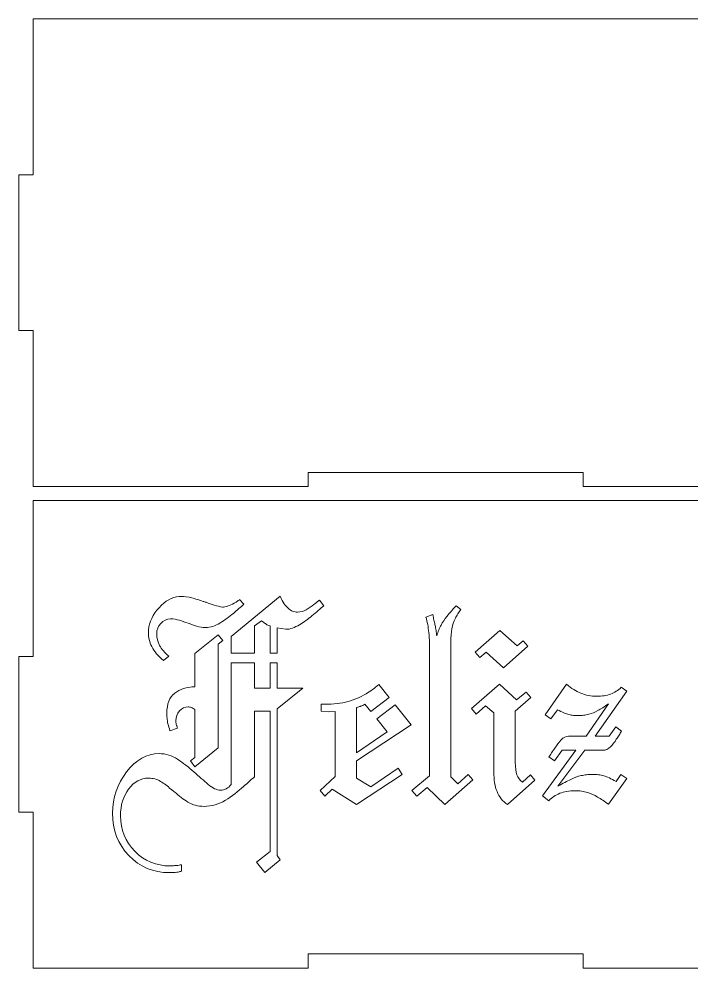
# Model space of a CAD drawing. Header units: centimetres. Extents: x -198 to 198, y -41 to 41.
# Drawn here: x -52.68 to -38.32, y -35.3 to -15 of the extents above; entities that cross this region are included whole.
import ezdxf

# ---------------------------------------------------------------- set-up
doc = ezdxf.new("R2010")
doc.units = ezdxf.units.CM
doc.header["$MEASUREMENT"] = 0
doc.layers.add('Camada 1', color=7, linetype='Continuous')

msp = doc.modelspace()

# ---------------------------------------------------------------- linework, layer by layer
at = {"layer": 'Camada 1', "color": 250, "lineweight": 9}
for points, knots in [([(-22.98491, -21.66956), (-22.98491, -21.66956), (-22.98491, -18.33622), (-22.98491, -18.33622), (-22.98491, -18.33622), (-22.98491, -18.33622), (-22.68491, -18.33622), (-22.68491, -18.33622), (-22.68491, -18.33622), (-22.68491, -18.33622), (-22.68491, -15.00289), (-22.68491, -15.00289), (-22.68491, -15.00289), (-22.68491, -15.00289), (-52.38491, -15.00289), (-52.38491, -15.00289), (-52.38491, -15.00289), (-52.38491, -15.00289), (-52.38491, -18.33622), (-52.38491, -18.33622), (-52.38491, -18.33622), (-52.38491, -18.33622), (-52.68491, -18.33622), (-52.68491, -18.33622), (-52.68491, -18.33622), (-52.68491, -18.33622), (-52.68491, -21.66956), (-52.68491, -21.66956), (-52.68491, -21.66956), (-52.68491, -21.66956), (-52.38491, -21.66956), (-52.38491, -21.66956), (-52.38491, -21.66956), (-52.38491, -21.66956), (-52.38491, -25.00289), (-52.38491, -25.00289), (-52.38491, -25.00289), (-52.38491, -25.00289), (-46.50491, -25.00289), (-46.50491, -25.00289), (-46.50491, -25.00289), (-46.50491, -25.00289), (-46.50491, -24.70289), (-46.50491, -24.70289), (-46.50491, -24.70289), (-46.50491, -24.70289), (-40.62491, -24.70289), (-40.62491, -24.70289), (-40.62491, -24.70289), (-40.62491, -24.70289), (-40.62491, -25.00289), (-40.62491, -25.00289), (-40.62491, -25.00289), (-40.62491, -25.00289), (-34.74491, -25.00289), (-34.74491, -25.00289), (-34.74491, -25.00289), (-34.74491, -25.00289), (-34.74491, -24.70289), (-34.74491, -24.70289), (-34.74491, -24.70289), (-34.74491, -24.70289), (-28.86491, -24.70289), (-28.86491, -24.70289), (-28.86491, -24.70289), (-28.86491, -24.70289), (-28.86491, -25.00289), (-28.86491, -25.00289), (-28.86491, -25.00289), (-28.86491, -25.00289), (-22.68491, -25.00289), (-22.68491, -25.00289), (-22.68491, -25.00289), (-22.68491, -25.00289), (-22.68491, -21.66956), (-22.68491, -21.66956), (-22.68491, -21.66956), (-22.68491, -21.66956), (-22.98491, -21.66956), (-22.98491, -21.66956)], [0, 0, 0, 0, 0.04761905, 0.04761905, 0.04761905, 0.04761905, 0.0952381, 0.0952381, 0.0952381, 0.0952381, 0.14285714, 0.14285714, 0.14285714, 0.14285714, 0.19047619, 0.19047619, 0.19047619, 0.19047619, 0.23809524, 0.23809524, 0.23809524, 0.23809524, 0.28571429, 0.28571429, 0.28571429, 0.28571429, 0.33333333, 0.33333333, 0.33333333, 0.33333333, 0.38095238, 0.38095238, 0.38095238, 0.38095238, 0.42857143, 0.42857143, 0.42857143, 0.42857143, 0.47619048, 0.47619048, 0.47619048, 0.47619048, 0.52380952, 0.52380952, 0.52380952, 0.52380952, 0.57142857, 0.57142857, 0.57142857, 0.57142857, 0.61904762, 0.61904762, 0.61904762, 0.61904762, 0.66666667, 0.66666667, 0.66666667, 0.66666667, 0.71428571, 0.71428571, 0.71428571, 0.71428571, 0.76190476, 0.76190476, 0.76190476, 0.76190476, 0.80952381, 0.80952381, 0.80952381, 0.80952381, 0.85714286, 0.85714286, 0.85714286, 0.85714286, 0.9047619, 0.9047619, 0.9047619, 0.9047619, 1, 1, 1, 1]), ([(-22.98491, -31.96956), (-22.98491, -31.96956), (-22.98491, -28.63622), (-22.98491, -28.63622), (-22.98491, -28.63622), (-22.98491, -28.63622), (-22.68491, -28.63622), (-22.68491, -28.63622), (-22.68491, -28.63622), (-22.68491, -28.63622), (-22.68491, -25.30289), (-22.68491, -25.30289), (-22.68491, -25.30289), (-22.68491, -25.30289), (-52.38491, -25.30289), (-52.38491, -25.30289), (-52.38491, -25.30289), (-52.38491, -25.30289), (-52.38491, -28.63622), (-52.38491, -28.63622), (-52.38491, -28.63622), (-52.38491, -28.63622), (-52.68491, -28.63622), (-52.68491, -28.63622), (-52.68491, -28.63622), (-52.68491, -28.63622), (-52.68491, -31.96956), (-52.68491, -31.96956), (-52.68491, -31.96956), (-52.68491, -31.96956), (-52.38491, -31.96956), (-52.38491, -31.96956), (-52.38491, -31.96956), (-52.38491, -31.96956), (-52.38491, -35.30289), (-52.38491, -35.30289), (-52.38491, -35.30289), (-52.38491, -35.30289), (-46.50491, -35.30289), (-46.50491, -35.30289), (-46.50491, -35.30289), (-46.50491, -35.30289), (-46.50491, -35.00289), (-46.50491, -35.00289), (-46.50491, -35.00289), (-46.50491, -35.00289), (-40.62491, -35.00289), (-40.62491, -35.00289), (-40.62491, -35.00289), (-40.62491, -35.00289), (-40.62491, -35.30289), (-40.62491, -35.30289), (-40.62491, -35.30289), (-40.62491, -35.30289), (-34.74491, -35.30289), (-34.74491, -35.30289), (-34.74491, -35.30289), (-34.74491, -35.30289), (-34.74491, -35.00289), (-34.74491, -35.00289), (-34.74491, -35.00289), (-34.74491, -35.00289), (-28.86491, -35.00289), (-28.86491, -35.00289), (-28.86491, -35.00289), (-28.86491, -35.00289), (-28.86491, -35.30289), (-28.86491, -35.30289), (-28.86491, -35.30289), (-28.86491, -35.30289), (-22.68491, -35.30289), (-22.68491, -35.30289), (-22.68491, -35.30289), (-22.68491, -35.30289), (-22.68491, -31.96956), (-22.68491, -31.96956), (-22.68491, -31.96956), (-22.68491, -31.96956), (-22.98491, -31.96956), (-22.98491, -31.96956)], [0, 0, 0, 0, 0.04761905, 0.04761905, 0.04761905, 0.04761905, 0.0952381, 0.0952381, 0.0952381, 0.0952381, 0.14285714, 0.14285714, 0.14285714, 0.14285714, 0.19047619, 0.19047619, 0.19047619, 0.19047619, 0.23809524, 0.23809524, 0.23809524, 0.23809524, 0.28571429, 0.28571429, 0.28571429, 0.28571429, 0.33333333, 0.33333333, 0.33333333, 0.33333333, 0.38095238, 0.38095238, 0.38095238, 0.38095238, 0.42857143, 0.42857143, 0.42857143, 0.42857143, 0.47619048, 0.47619048, 0.47619048, 0.47619048, 0.52380952, 0.52380952, 0.52380952, 0.52380952, 0.57142857, 0.57142857, 0.57142857, 0.57142857, 0.61904762, 0.61904762, 0.61904762, 0.61904762, 0.66666667, 0.66666667, 0.66666667, 0.66666667, 0.71428571, 0.71428571, 0.71428571, 0.71428571, 0.76190476, 0.76190476, 0.76190476, 0.76190476, 0.80952381, 0.80952381, 0.80952381, 0.80952381, 0.85714286, 0.85714286, 0.85714286, 0.85714286, 0.9047619, 0.9047619, 0.9047619, 0.9047619, 1, 1, 1, 1]), ([(-49.59538, -28.72766), (-49.65227, -28.67953), (-49.70149, -28.63029), (-49.74309, -28.57998), (-49.74309, -28.57998), (-49.78461, -28.52969), (-49.81853, -28.47827), (-49.84478, -28.42577), (-49.84478, -28.42577), (-49.87104, -28.37762), (-49.8896, -28.3284), (-49.90057, -28.27807), (-49.90057, -28.27807), (-49.91151, -28.22778), (-49.91697, -28.17635), (-49.91697, -28.12385), (-49.91697, -28.12385), (-49.91697, -28.11509), (-49.91697, -28.10633), (-49.91697, -28.09762), (-49.91697, -28.09762), (-49.91697, -28.08883), (-49.91697, -28.08008), (-49.91697, -28.07136), (-49.91697, -28.07136), (-49.89948, -27.90067), (-49.82398, -27.74208), (-49.69054, -27.59549), (-49.69054, -27.59549), (-49.55708, -27.44892), (-49.4138, -27.36903), (-49.26065, -27.35592), (-49.26065, -27.35592), (-49.25186, -27.35592), (-49.24425, -27.35592), (-49.2377, -27.35592), (-49.2377, -27.35592), (-49.23114, -27.35592), (-49.22561, -27.35592), (-49.22127, -27.35592), (-49.22127, -27.35592), (-49.14686, -27.35592), (-49.07033, -27.36578), (-48.99156, -27.38549), (-48.99156, -27.38549), (-48.91275, -27.40517), (-48.83186, -27.43033), (-48.74871, -27.46093), (-48.74871, -27.46093), (-48.73998, -27.46093), (-48.7301, -27.46314), (-48.71918, -27.46749), (-48.71918, -27.46749), (-48.70823, -27.4719), (-48.6962, -27.47625), (-48.68309, -27.48062), (-48.68309, -27.48062), (-48.6262, -27.50251), (-48.56819, -27.52219), (-48.50912, -27.53972), (-48.50912, -27.53972), (-48.45006, -27.55721), (-48.3921, -27.57253), (-48.33519, -27.58566), (-48.33519, -27.58566), (-48.30456, -27.58566), (-48.2674, -27.57799), (-48.22362, -27.56268), (-48.22362, -27.56268), (-48.17988, -27.54734), (-48.13395, -27.52659), (-48.0858, -27.50035), (-48.0858, -27.50035), (-48.06832, -27.49157), (-48.04862, -27.47957), (-48.02673, -27.46423), (-48.02673, -27.46423), (-48.00486, -27.44892), (-47.98517, -27.43468), (-47.96768, -27.42154), (-47.96768, -27.42154), (-47.96768, -27.42154), (-47.87579, -27.52003), (-47.87579, -27.52003), (-47.87579, -27.52003), (-47.91078, -27.55063), (-47.94688, -27.58236), (-47.98406, -27.61519), (-47.98406, -27.61519), (-48.02128, -27.64798), (-48.05954, -27.68191), (-48.09892, -27.7169), (-48.09892, -27.7169), (-48.1908, -27.79131), (-48.28709, -27.86021), (-48.38774, -27.92366), (-48.38774, -27.92366), (-48.48835, -27.98709), (-48.59119, -28.01879), (-48.6962, -28.01879), (-48.6962, -28.01879), (-48.76184, -28.01879), (-48.82529, -28.00897), (-48.88652, -27.98928), (-48.88652, -27.98928), (-48.94778, -27.9696), (-49.00903, -27.94883), (-49.07033, -27.92693), (-49.07033, -27.92693), (-49.1316, -27.90507), (-49.19282, -27.88429), (-49.25407, -27.86461), (-49.25407, -27.86461), (-49.31534, -27.84491), (-49.37877, -27.83505), (-49.4444, -27.83505), (-49.4444, -27.83505), (-49.52755, -27.83505), (-49.59756, -27.86675), (-49.65446, -27.93023), (-49.65446, -27.93023), (-49.71132, -27.99365), (-49.73976, -28.06913), (-49.73976, -28.15667), (-49.73976, -28.15667), (-49.73976, -28.24421), (-49.71901, -28.32621), (-49.67741, -28.40279), (-49.67741, -28.40279), (-49.63587, -28.47936), (-49.5713, -28.55486), (-49.48382, -28.62922), (-49.48382, -28.62922), (-49.48382, -28.62922), (-49.59538, -28.72766), (-49.59538, -28.72766)], [0, 0, 0, 0, 0.02857143, 0.02857143, 0.02857143, 0.02857143, 0.05714286, 0.05714286, 0.05714286, 0.05714286, 0.08571429, 0.08571429, 0.08571429, 0.08571429, 0.11428571, 0.11428571, 0.11428571, 0.11428571, 0.14285714, 0.14285714, 0.14285714, 0.14285714, 0.17142857, 0.17142857, 0.17142857, 0.17142857, 0.2, 0.2, 0.2, 0.2, 0.22857143, 0.22857143, 0.22857143, 0.22857143, 0.25714286, 0.25714286, 0.25714286, 0.25714286, 0.28571429, 0.28571429, 0.28571429, 0.28571429, 0.31428571, 0.31428571, 0.31428571, 0.31428571, 0.34285714, 0.34285714, 0.34285714, 0.34285714, 0.37142857, 0.37142857, 0.37142857, 0.37142857, 0.4, 0.4, 0.4, 0.4, 0.42857143, 0.42857143, 0.42857143, 0.42857143, 0.45714286, 0.45714286, 0.45714286, 0.45714286, 0.48571429, 0.48571429, 0.48571429, 0.48571429, 0.51428571, 0.51428571, 0.51428571, 0.51428571, 0.54285714, 0.54285714, 0.54285714, 0.54285714, 0.57142857, 0.57142857, 0.57142857, 0.57142857, 0.6, 0.6, 0.6, 0.6, 0.62857143, 0.62857143, 0.62857143, 0.62857143, 0.65714286, 0.65714286, 0.65714286, 0.65714286, 0.68571429, 0.68571429, 0.68571429, 0.68571429, 0.71428571, 0.71428571, 0.71428571, 0.71428571, 0.74285714, 0.74285714, 0.74285714, 0.74285714, 0.77142857, 0.77142857, 0.77142857, 0.77142857, 0.8, 0.8, 0.8, 0.8, 0.82857143, 0.82857143, 0.82857143, 0.82857143, 0.85714286, 0.85714286, 0.85714286, 0.85714286, 0.88571429, 0.88571429, 0.88571429, 0.88571429, 0.91428571, 0.91428571, 0.91428571, 0.91428571, 0.94285714, 0.94285714, 0.94285714, 0.94285714, 1, 1, 1, 1]), ([(-48.15144, -28.56487), (-48.15144, -28.56487), (-48.15144, -28.20919), (-48.15144, -28.20919), (-48.15144, -28.20919), (-48.15144, -28.20919), (-47.1013, -27.34937), (-47.1013, -27.34937), (-47.1013, -27.34937), (-47.07068, -27.415), (-47.04111, -27.4686), (-47.01273, -27.51018), (-47.01273, -27.51018), (-46.98426, -27.55173), (-46.9569, -27.58348), (-46.93064, -27.60534), (-46.93064, -27.60534), (-46.89999, -27.63599), (-46.86829, -27.65786), (-46.83548, -27.67097), (-46.83548, -27.67097), (-46.80265, -27.68409), (-46.76658, -27.69065), (-46.72714, -27.69065), (-46.72714, -27.69065), (-46.66152, -27.69065), (-46.60031, -27.67318), (-46.5434, -27.63815), (-46.5434, -27.63815), (-46.48654, -27.60316), (-46.43183, -27.56595), (-46.37933, -27.52659), (-46.37933, -27.52659), (-46.35745, -27.50908), (-46.33665, -27.4927), (-46.31697, -27.47736), (-46.31697, -27.47736), (-46.29728, -27.46203), (-46.27869, -27.4478), (-46.2612, -27.43468), (-46.2612, -27.43468), (-46.2612, -27.43468), (-46.16926, -27.55284), (-46.16926, -27.55284), (-46.16926, -27.55284), (-46.20428, -27.58348), (-46.24367, -27.61737), (-46.28746, -27.65456), (-46.28746, -27.65456), (-46.33119, -27.69177), (-46.37715, -27.73004), (-46.42526, -27.76942), (-46.42526, -27.76942), (-46.46467, -27.80444), (-46.50734, -27.83835), (-46.55328, -27.87116), (-46.55328, -27.87116), (-46.59921, -27.90397), (-46.64405, -27.93348), (-46.68777, -27.95974), (-46.68777, -27.95974), (-46.74034, -27.9904), (-46.79063, -28.01445), (-46.83878, -28.03194), (-46.83878, -28.03194), (-46.88686, -28.04945), (-46.93501, -28.05823), (-46.98314, -28.05823), (-46.98314, -28.05823), (-46.98314, -28.05823), (-47.16693, -28.02537), (-47.16693, -28.02537), (-47.16693, -28.02537), (-47.16693, -28.02537), (-47.16693, -28.56487), (-47.16693, -28.56487), (-47.16693, -28.56487), (-47.16693, -28.56487), (-47.31789, -28.56487), (-47.31789, -28.56487), (-47.31789, -28.56487), (-47.31789, -28.56487), (-47.31789, -27.98598), (-47.31789, -27.98598), (-47.31789, -27.98598), (-47.33538, -27.98164), (-47.35073, -27.97617), (-47.36386, -27.9696), (-47.36386, -27.9696), (-47.37698, -27.96304), (-47.39009, -27.95538), (-47.40322, -27.94661), (-47.40322, -27.94661), (-47.40759, -27.94225), (-47.41089, -27.93894), (-47.41304, -27.93678), (-47.41304, -27.93678), (-47.41525, -27.93458), (-47.4185, -27.93348), (-47.4229, -27.93348), (-47.4229, -27.93348), (-47.43602, -27.92477), (-47.44806, -27.91601), (-47.45899, -27.90723), (-47.45899, -27.90723), (-47.46995, -27.89852), (-47.4842, -27.88755), (-47.50167, -27.87444), (-47.50167, -27.87444), (-47.50167, -27.87444), (-47.6526, -27.98598), (-47.6526, -27.98598), (-47.6526, -27.98598), (-47.6526, -27.98598), (-47.6526, -28.56487), (-47.6526, -28.56487), (-47.6526, -28.56487), (-47.6526, -28.56487), (-48.15144, -28.56487), (-48.15144, -28.56487)], [0, 0, 0, 0, 0.03225806, 0.03225806, 0.03225806, 0.03225806, 0.06451613, 0.06451613, 0.06451613, 0.06451613, 0.09677419, 0.09677419, 0.09677419, 0.09677419, 0.12903226, 0.12903226, 0.12903226, 0.12903226, 0.16129032, 0.16129032, 0.16129032, 0.16129032, 0.19354839, 0.19354839, 0.19354839, 0.19354839, 0.22580645, 0.22580645, 0.22580645, 0.22580645, 0.25806452, 0.25806452, 0.25806452, 0.25806452, 0.29032258, 0.29032258, 0.29032258, 0.29032258, 0.32258065, 0.32258065, 0.32258065, 0.32258065, 0.35483871, 0.35483871, 0.35483871, 0.35483871, 0.38709677, 0.38709677, 0.38709677, 0.38709677, 0.41935484, 0.41935484, 0.41935484, 0.41935484, 0.4516129, 0.4516129, 0.4516129, 0.4516129, 0.48387097, 0.48387097, 0.48387097, 0.48387097, 0.51612903, 0.51612903, 0.51612903, 0.51612903, 0.5483871, 0.5483871, 0.5483871, 0.5483871, 0.58064516, 0.58064516, 0.58064516, 0.58064516, 0.61290323, 0.61290323, 0.61290323, 0.61290323, 0.64516129, 0.64516129, 0.64516129, 0.64516129, 0.67741935, 0.67741935, 0.67741935, 0.67741935, 0.70967742, 0.70967742, 0.70967742, 0.70967742, 0.74193548, 0.74193548, 0.74193548, 0.74193548, 0.77419355, 0.77419355, 0.77419355, 0.77419355, 0.80645161, 0.80645161, 0.80645161, 0.80645161, 0.83870968, 0.83870968, 0.83870968, 0.83870968, 0.87096774, 0.87096774, 0.87096774, 0.87096774, 0.90322581, 0.90322581, 0.90322581, 0.90322581, 0.93548387, 0.93548387, 0.93548387, 0.93548387, 1, 1, 1, 1]), ([(-44.18059, -31.62869), (-44.18059, -31.62869), (-44.28561, -31.50396), (-44.28561, -31.50396), (-44.28561, -31.50396), (-44.28561, -31.50396), (-43.91149, -31.18891), (-43.91149, -31.18891), (-43.91149, -31.18891), (-43.91149, -31.18891), (-43.91149, -28.28136), (-43.91149, -28.28136), (-43.91149, -28.28136), (-43.91149, -28.2595), (-43.91259, -28.23433), (-43.91477, -28.20588), (-43.91477, -28.20588), (-43.91698, -28.17747), (-43.92026, -28.15011), (-43.9246, -28.12385), (-43.9246, -28.12385), (-43.929, -28.06697), (-43.93668, -28.0112), (-43.94759, -27.95647), (-43.94759, -27.95647), (-43.95852, -27.90177), (-43.9706, -27.84818), (-43.98372, -27.79568), (-43.98372, -27.79568), (-43.98372, -27.79568), (-43.83929, -27.74316), (-43.83929, -27.74316), (-43.83929, -27.74316), (-43.83056, -27.79131), (-43.8218, -27.83068), (-43.81304, -27.86131), (-43.81304, -27.86131), (-43.80433, -27.89196), (-43.79775, -27.92254), (-43.79335, -27.95317), (-43.79335, -27.95317), (-43.78899, -27.96632), (-43.78566, -27.98164), (-43.78353, -27.99911), (-43.78353, -27.99911), (-43.78133, -28.01666), (-43.77807, -28.03415), (-43.77366, -28.05168), (-43.77366, -28.05168), (-43.7693, -28.0735), (-43.76599, -28.09539), (-43.76384, -28.1173), (-43.76384, -28.1173), (-43.76163, -28.13912), (-43.75832, -28.16538), (-43.75396, -28.19606), (-43.75396, -28.19606), (-43.74085, -28.15225), (-43.72661, -28.11179), (-43.71134, -28.07462), (-43.71134, -28.07462), (-43.696, -28.03743), (-43.67957, -28.00132), (-43.66208, -27.96632), (-43.66208, -27.96632), (-43.62708, -27.90507), (-43.58444, -27.8427), (-43.53408, -27.77928), (-43.53408, -27.77928), (-43.48379, -27.71584), (-43.41928, -27.64031), (-43.34046, -27.55284), (-43.34046, -27.55284), (-43.34046, -27.55284), (-43.23547, -27.6316), (-43.23547, -27.6316), (-43.23547, -27.6316), (-43.26172, -27.66657), (-43.28472, -27.69943), (-43.30439, -27.73004), (-43.30439, -27.73004), (-43.32408, -27.76066), (-43.34046, -27.79131), (-43.35359, -27.82192), (-43.35359, -27.82192), (-43.39297, -27.89196), (-43.41928, -27.96632), (-43.4324, -28.04511), (-43.4324, -28.04511), (-43.44552, -28.12385), (-43.45208, -28.2223), (-43.45208, -28.34044), (-43.45208, -28.34044), (-43.45208, -28.34044), (-43.45208, -31.21517), (-43.45208, -31.21517), (-43.45208, -31.21517), (-43.45208, -31.21517), (-43.3011, -31.35959), (-43.3011, -31.35959), (-43.3011, -31.35959), (-43.3011, -31.35959), (-43.08451, -31.16266), (-43.08451, -31.16266), (-43.08451, -31.16266), (-43.08451, -31.16266), (-42.97952, -31.27423), (-42.97952, -31.27423), (-42.97952, -31.27423), (-42.97952, -31.27423), (-43.58334, -31.80587), (-43.58334, -31.80587), (-43.58334, -31.80587), (-43.58334, -31.80587), (-43.95747, -31.44491), (-43.95747, -31.44491), (-43.95747, -31.44491), (-43.95747, -31.44491), (-44.18059, -31.62869), (-44.18059, -31.62869)], [0, 0, 0, 0, 0.03225806, 0.03225806, 0.03225806, 0.03225806, 0.06451613, 0.06451613, 0.06451613, 0.06451613, 0.09677419, 0.09677419, 0.09677419, 0.09677419, 0.12903226, 0.12903226, 0.12903226, 0.12903226, 0.16129032, 0.16129032, 0.16129032, 0.16129032, 0.19354839, 0.19354839, 0.19354839, 0.19354839, 0.22580645, 0.22580645, 0.22580645, 0.22580645, 0.25806452, 0.25806452, 0.25806452, 0.25806452, 0.29032258, 0.29032258, 0.29032258, 0.29032258, 0.32258065, 0.32258065, 0.32258065, 0.32258065, 0.35483871, 0.35483871, 0.35483871, 0.35483871, 0.38709677, 0.38709677, 0.38709677, 0.38709677, 0.41935484, 0.41935484, 0.41935484, 0.41935484, 0.4516129, 0.4516129, 0.4516129, 0.4516129, 0.48387097, 0.48387097, 0.48387097, 0.48387097, 0.51612903, 0.51612903, 0.51612903, 0.51612903, 0.5483871, 0.5483871, 0.5483871, 0.5483871, 0.58064516, 0.58064516, 0.58064516, 0.58064516, 0.61290323, 0.61290323, 0.61290323, 0.61290323, 0.64516129, 0.64516129, 0.64516129, 0.64516129, 0.67741935, 0.67741935, 0.67741935, 0.67741935, 0.70967742, 0.70967742, 0.70967742, 0.70967742, 0.74193548, 0.74193548, 0.74193548, 0.74193548, 0.77419355, 0.77419355, 0.77419355, 0.77419355, 0.80645161, 0.80645161, 0.80645161, 0.80645161, 0.83870968, 0.83870968, 0.83870968, 0.83870968, 0.87096774, 0.87096774, 0.87096774, 0.87096774, 0.90322581, 0.90322581, 0.90322581, 0.90322581, 0.93548387, 0.93548387, 0.93548387, 0.93548387, 1, 1, 1, 1]), ([(-49.01782, -30.8739), (-49.01782, -30.8739), (-48.92594, -30.8017), (-48.92594, -30.8017), (-48.92594, -30.8017), (-48.92594, -30.8017), (-48.92594, -29.77126), (-48.92594, -29.77126), (-48.92594, -29.77126), (-48.93907, -29.76248), (-48.9511, -29.75483), (-48.962, -29.74826), (-48.962, -29.74826), (-48.97292, -29.74171), (-48.98501, -29.73624), (-48.99813, -29.73188), (-48.99813, -29.73188), (-49.01124, -29.72748), (-49.02327, -29.7242), (-49.0342, -29.72202), (-49.0342, -29.72202), (-49.04517, -29.71982), (-49.05718, -29.71875), (-49.07033, -29.71875), (-49.07033, -29.71875), (-49.14031, -29.71875), (-49.20156, -29.74717), (-49.25407, -29.80408), (-49.25407, -29.80408), (-49.30658, -29.86094), (-49.33283, -29.93098), (-49.33283, -30.0141), (-49.33283, -30.0141), (-49.33283, -30.02285), (-49.33283, -30.03158), (-49.33283, -30.04035), (-49.33283, -30.04035), (-49.33283, -30.0491), (-49.33067, -30.05787), (-49.32626, -30.06661), (-49.32626, -30.06661), (-49.32626, -30.07973), (-49.32301, -30.09504), (-49.31645, -30.11254), (-49.31645, -30.11254), (-49.30988, -30.13005), (-49.30221, -30.14973), (-49.29346, -30.17159), (-49.29346, -30.17159), (-49.29346, -30.17159), (-49.45753, -30.23069), (-49.45753, -30.23069), (-49.45753, -30.23069), (-49.47506, -30.1738), (-49.48928, -30.12351), (-49.50024, -30.07973), (-49.50024, -30.07973), (-49.51114, -30.03597), (-49.51665, -29.99442), (-49.51665, -29.95504), (-49.51665, -29.95504), (-49.52099, -29.93753), (-49.5232, -29.92001), (-49.5232, -29.90252), (-49.5232, -29.90252), (-49.5232, -29.88504), (-49.5232, -29.8675), (-49.5232, -29.85002), (-49.5232, -29.85002), (-49.5232, -29.65308), (-49.46739, -29.512), (-49.35584, -29.42669), (-49.35584, -29.42669), (-49.24425, -29.34133), (-49.10093, -29.29429), (-48.92594, -29.28556), (-48.92594, -29.28556), (-48.92594, -29.28556), (-48.92594, -28.57668), (-48.92594, -28.57668), (-48.92594, -28.57668), (-48.92594, -28.57668), (-48.42713, -28.17635), (-48.42713, -28.17635), (-48.42713, -28.17635), (-48.42713, -28.17635), (-48.32861, -28.29447), (-48.32861, -28.29447), (-48.32861, -28.29447), (-48.32861, -28.29447), (-48.42713, -28.37325), (-48.42713, -28.37325), (-48.42713, -28.37325), (-48.42713, -28.37325), (-48.42713, -30.59167), (-48.42713, -30.59167), (-48.42713, -30.59167), (-48.42713, -30.59167), (-48.92594, -30.99859), (-48.92594, -30.99859), (-48.92594, -30.99859), (-48.92594, -30.99859), (-49.01782, -30.8739), (-49.01782, -30.8739)], [0, 0, 0, 0, 0.03703704, 0.03703704, 0.03703704, 0.03703704, 0.07407407, 0.07407407, 0.07407407, 0.07407407, 0.11111111, 0.11111111, 0.11111111, 0.11111111, 0.14814815, 0.14814815, 0.14814815, 0.14814815, 0.18518519, 0.18518519, 0.18518519, 0.18518519, 0.22222222, 0.22222222, 0.22222222, 0.22222222, 0.25925926, 0.25925926, 0.25925926, 0.25925926, 0.2962963, 0.2962963, 0.2962963, 0.2962963, 0.33333333, 0.33333333, 0.33333333, 0.33333333, 0.37037037, 0.37037037, 0.37037037, 0.37037037, 0.40740741, 0.40740741, 0.40740741, 0.40740741, 0.44444444, 0.44444444, 0.44444444, 0.44444444, 0.48148148, 0.48148148, 0.48148148, 0.48148148, 0.51851852, 0.51851852, 0.51851852, 0.51851852, 0.55555556, 0.55555556, 0.55555556, 0.55555556, 0.59259259, 0.59259259, 0.59259259, 0.59259259, 0.62962963, 0.62962963, 0.62962963, 0.62962963, 0.66666667, 0.66666667, 0.66666667, 0.66666667, 0.7037037, 0.7037037, 0.7037037, 0.7037037, 0.74074074, 0.74074074, 0.74074074, 0.74074074, 0.77777778, 0.77777778, 0.77777778, 0.77777778, 0.81481481, 0.81481481, 0.81481481, 0.81481481, 0.85185185, 0.85185185, 0.85185185, 0.85185185, 0.88888889, 0.88888889, 0.88888889, 0.88888889, 0.92592593, 0.92592593, 0.92592593, 0.92592593, 1, 1, 1, 1]), ([(-42.3232, -28.87863), (-42.3232, -28.87863), (-42.69726, -28.54388), (-42.69726, -28.54388), (-42.69726, -28.54388), (-42.69726, -28.54388), (-42.83507, -28.66205), (-42.83507, -28.66205), (-42.83507, -28.66205), (-42.83507, -28.66205), (-42.93356, -28.54388), (-42.93356, -28.54388), (-42.93356, -28.54388), (-42.93356, -28.54388), (-42.40193, -28.08449), (-42.40193, -28.08449), (-42.40193, -28.08449), (-42.40193, -28.08449), (-42.03437, -28.41264), (-42.03437, -28.41264), (-42.03437, -28.41264), (-42.03437, -28.41264), (-41.90312, -28.30105), (-41.90312, -28.30105), (-41.90312, -28.30105), (-41.90312, -28.30105), (-41.80467, -28.41919), (-41.80467, -28.41919), (-41.80467, -28.41919), (-41.80467, -28.41919), (-42.3232, -28.87863), (-42.3232, -28.87863)], [0, 0, 0, 0, 0.11111111, 0.11111111, 0.11111111, 0.11111111, 0.22222222, 0.22222222, 0.22222222, 0.22222222, 0.33333333, 0.33333333, 0.33333333, 0.33333333, 0.44444444, 0.44444444, 0.44444444, 0.44444444, 0.55555556, 0.55555556, 0.55555556, 0.55555556, 0.66666667, 0.66666667, 0.66666667, 0.66666667, 0.77777778, 0.77777778, 0.77777778, 0.77777778, 1, 1, 1, 1]), ([(-49.20814, -33.23013), (-49.23439, -33.23891), (-49.25844, -33.24547), (-49.28033, -33.24984), (-49.28033, -33.24984), (-49.30221, -33.2542), (-49.32413, -33.25641), (-49.34596, -33.25641), (-49.34596, -33.25641), (-49.36349, -33.26075), (-49.38208, -33.26297), (-49.40176, -33.26297), (-49.40176, -33.26297), (-49.42146, -33.26297), (-49.44226, -33.26297), (-49.46411, -33.26297), (-49.46411, -33.26297), (-49.81415, -33.26297), (-50.10513, -33.14152), (-50.33706, -32.89868), (-50.33706, -32.89868), (-50.56893, -32.65581), (-50.68491, -32.35283), (-50.68491, -31.98967), (-50.68491, -31.98967), (-50.68491, -31.6615), (-50.58426, -31.36722), (-50.38299, -31.10689), (-50.38299, -31.10689), (-50.18168, -30.84655), (-49.94978, -30.71636), (-49.68726, -30.71636), (-49.68726, -30.71636), (-49.54723, -30.71636), (-49.416, -30.75685), (-49.29346, -30.83779), (-49.29346, -30.83779), (-49.17098, -30.91873), (-49.055, -31.00736), (-48.94562, -31.10362), (-48.94562, -31.10362), (-48.83624, -31.20425), (-48.73447, -31.29502), (-48.6404, -31.37598), (-48.6404, -31.37598), (-48.54635, -31.45695), (-48.45772, -31.49741), (-48.37455, -31.49741), (-48.37455, -31.49741), (-48.33082, -31.49741), (-48.29034, -31.48755), (-48.25318, -31.46787), (-48.25318, -31.46787), (-48.21597, -31.44817), (-48.18204, -31.41866), (-48.15144, -31.37929), (-48.15144, -31.37929), (-48.15144, -31.37929), (-48.15144, -28.77211), (-48.15144, -28.77211), (-48.15144, -28.77211), (-48.15144, -28.77211), (-47.6526, -28.77211), (-47.6526, -28.77211), (-47.6526, -28.77211), (-47.6526, -28.77211), (-47.6526, -29.31837), (-47.6526, -29.31837), (-47.6526, -29.31837), (-47.6526, -29.31837), (-47.31789, -29.31837), (-47.31789, -29.31837), (-47.31789, -29.31837), (-47.31789, -29.31837), (-47.31789, -28.77211), (-47.31789, -28.77211), (-47.31789, -28.77211), (-47.31789, -28.77211), (-47.16693, -28.77211), (-47.16693, -28.77211), (-47.16693, -28.77211), (-47.16693, -28.77211), (-47.16693, -29.31837), (-47.16693, -29.31837), (-47.16693, -29.31837), (-47.16693, -29.31837), (-46.61559, -29.31837), (-46.61559, -29.31837), (-46.61559, -29.31837), (-46.61559, -29.31837), (-47.16693, -29.75813), (-47.16693, -29.75813), (-47.16693, -29.75813), (-47.16693, -29.75813), (-47.16693, -32.89538), (-47.16693, -32.89538), (-47.16693, -32.89538), (-47.16693, -32.89538), (-47.1013, -32.98731), (-47.1013, -32.98731), (-47.1013, -32.98731), (-47.1013, -32.98731), (-47.42948, -33.26297), (-47.42948, -33.26297), (-47.42948, -33.26297), (-47.42948, -33.26297), (-47.60667, -33.03983), (-47.60667, -33.03983), (-47.60667, -33.03983), (-47.60667, -33.03983), (-47.31789, -32.81007), (-47.31789, -32.81007), (-47.31789, -32.81007), (-47.31789, -32.81007), (-47.31789, -29.81063), (-47.31789, -29.81063), (-47.31789, -29.81063), (-47.31789, -29.81063), (-47.6526, -29.81063), (-47.6526, -29.81063), (-47.6526, -29.81063), (-47.6526, -29.81063), (-47.6526, -31.21517), (-47.6526, -31.21517), (-47.6526, -31.21517), (-47.69199, -31.2502), (-47.73024, -31.2841), (-47.76748, -31.31694), (-47.76748, -31.31694), (-47.80465, -31.34973), (-47.84298, -31.38364), (-47.88235, -31.41866), (-47.88235, -31.41866), (-48.00486, -31.52803), (-48.13504, -31.62648), (-48.27286, -31.71401), (-48.27286, -31.71401), (-48.41069, -31.80151), (-48.56273, -31.84524), (-48.72901, -31.84524), (-48.72901, -31.84524), (-48.86026, -31.84524), (-48.97513, -31.81463), (-49.07358, -31.75337), (-49.07358, -31.75337), (-49.17202, -31.69215), (-49.26499, -31.62211), (-49.35251, -31.54335), (-49.35251, -31.54335), (-49.36562, -31.53459), (-49.37877, -31.52476), (-49.39188, -31.51379), (-49.39188, -31.51379), (-49.40501, -31.50289), (-49.42034, -31.49085), (-49.43782, -31.47772), (-49.43782, -31.47772), (-49.50787, -31.4121), (-49.58115, -31.35631), (-49.65772, -31.31034), (-49.65772, -31.31034), (-49.7343, -31.26442), (-49.82073, -31.24142), (-49.91697, -31.24142), (-49.91697, -31.24142), (-50.08324, -31.24142), (-50.22438, -31.31913), (-50.34034, -31.47443), (-50.34034, -31.47443), (-50.45629, -31.62977), (-50.51422, -31.82121), (-50.51422, -32.04873), (-50.51422, -32.04873), (-50.51422, -32.34628), (-50.41144, -32.59898), (-50.20578, -32.80682), (-50.20578, -32.80682), (-50.00013, -33.01461), (-49.7507, -33.11856), (-49.45753, -33.11856), (-49.45753, -33.11856), (-49.4488, -33.11856), (-49.43893, -33.11856), (-49.42801, -33.11856), (-49.42801, -33.11856), (-49.41709, -33.11856), (-49.40722, -33.11856), (-49.39846, -33.11856), (-49.39846, -33.11856), (-49.3722, -33.11416), (-49.3438, -33.11089), (-49.31315, -33.10871), (-49.31315, -33.10871), (-49.28253, -33.10652), (-49.24753, -33.10104), (-49.20814, -33.09232), (-49.20814, -33.09232), (-49.20814, -33.09232), (-49.20814, -33.23013), (-49.20814, -33.23013)], [0, 0, 0, 0, 0.01960784, 0.01960784, 0.01960784, 0.01960784, 0.03921569, 0.03921569, 0.03921569, 0.03921569, 0.05882353, 0.05882353, 0.05882353, 0.05882353, 0.07843137, 0.07843137, 0.07843137, 0.07843137, 0.09803922, 0.09803922, 0.09803922, 0.09803922, 0.11764706, 0.11764706, 0.11764706, 0.11764706, 0.1372549, 0.1372549, 0.1372549, 0.1372549, 0.15686275, 0.15686275, 0.15686275, 0.15686275, 0.17647059, 0.17647059, 0.17647059, 0.17647059, 0.19607843, 0.19607843, 0.19607843, 0.19607843, 0.21568627, 0.21568627, 0.21568627, 0.21568627, 0.23529412, 0.23529412, 0.23529412, 0.23529412, 0.25490196, 0.25490196, 0.25490196, 0.25490196, 0.2745098, 0.2745098, 0.2745098, 0.2745098, 0.29411765, 0.29411765, 0.29411765, 0.29411765, 0.31372549, 0.31372549, 0.31372549, 0.31372549, 0.33333333, 0.33333333, 0.33333333, 0.33333333, 0.35294118, 0.35294118, 0.35294118, 0.35294118, 0.37254902, 0.37254902, 0.37254902, 0.37254902, 0.39215686, 0.39215686, 0.39215686, 0.39215686, 0.41176471, 0.41176471, 0.41176471, 0.41176471, 0.43137255, 0.43137255, 0.43137255, 0.43137255, 0.45098039, 0.45098039, 0.45098039, 0.45098039, 0.47058824, 0.47058824, 0.47058824, 0.47058824, 0.49019608, 0.49019608, 0.49019608, 0.49019608, 0.50980392, 0.50980392, 0.50980392, 0.50980392, 0.52941176, 0.52941176, 0.52941176, 0.52941176, 0.54901961, 0.54901961, 0.54901961, 0.54901961, 0.56862745, 0.56862745, 0.56862745, 0.56862745, 0.58823529, 0.58823529, 0.58823529, 0.58823529, 0.60784314, 0.60784314, 0.60784314, 0.60784314, 0.62745098, 0.62745098, 0.62745098, 0.62745098, 0.64705882, 0.64705882, 0.64705882, 0.64705882, 0.66666667, 0.66666667, 0.66666667, 0.66666667, 0.68627451, 0.68627451, 0.68627451, 0.68627451, 0.70588235, 0.70588235, 0.70588235, 0.70588235, 0.7254902, 0.7254902, 0.7254902, 0.7254902, 0.74509804, 0.74509804, 0.74509804, 0.74509804, 0.76470588, 0.76470588, 0.76470588, 0.76470588, 0.78431373, 0.78431373, 0.78431373, 0.78431373, 0.80392157, 0.80392157, 0.80392157, 0.80392157, 0.82352941, 0.82352941, 0.82352941, 0.82352941, 0.84313725, 0.84313725, 0.84313725, 0.84313725, 0.8627451, 0.8627451, 0.8627451, 0.8627451, 0.88235294, 0.88235294, 0.88235294, 0.88235294, 0.90196078, 0.90196078, 0.90196078, 0.90196078, 0.92156863, 0.92156863, 0.92156863, 0.92156863, 0.94117647, 0.94117647, 0.94117647, 0.94117647, 0.96078431, 0.96078431, 0.96078431, 0.96078431, 1, 1, 1, 1]), ([(-46.14957, -31.62869), (-46.14957, -31.62869), (-46.24803, -31.50396), (-46.24803, -31.50396), (-46.24803, -31.50396), (-46.24803, -31.50396), (-45.92645, -31.2086), (-45.92645, -31.2086), (-45.92645, -31.2086), (-45.92645, -31.2086), (-45.92645, -29.81719), (-45.92645, -29.81719), (-45.92645, -29.81719), (-45.92645, -29.81719), (-46.05771, -29.82376), (-46.05771, -29.82376), (-46.05771, -29.82376), (-46.05771, -29.82376), (-46.22177, -29.81063), (-46.22177, -29.81063), (-46.22177, -29.81063), (-46.22177, -29.81063), (-46.22177, -29.65963), (-46.22177, -29.65963), (-46.22177, -29.65963), (-46.02924, -29.66405), (-45.85751, -29.64983), (-45.70656, -29.61701), (-45.70656, -29.61701), (-45.55563, -29.58419), (-45.40793, -29.52401), (-45.26355, -29.43651), (-45.26355, -29.43651), (-45.21977, -29.41026), (-45.17493, -29.38072), (-45.12899, -29.34789), (-45.12899, -29.34789), (-45.08305, -29.31508), (-45.03823, -29.27901), (-44.99444, -29.23962), (-44.99444, -29.23962), (-44.99444, -29.23962), (-44.77206, -29.51446), (-44.77206, -29.51446), (-44.77206, -29.51446), (-44.77206, -29.51446), (-45.16535, -29.81308), (-45.16535, -29.81308), (-45.16535, -29.81308), (-45.16535, -29.81308), (-45.28981, -29.65963), (-45.28981, -29.65963), (-45.28981, -29.65963), (-45.30728, -29.67276), (-45.32262, -29.68155), (-45.33574, -29.68596), (-45.33574, -29.68596), (-45.34886, -29.69028), (-45.35979, -29.69467), (-45.36856, -29.69907), (-45.36856, -29.69907), (-45.37291, -29.69907), (-45.37623, -29.70013), (-45.37838, -29.70234), (-45.37838, -29.70234), (-45.38059, -29.70452), (-45.38388, -29.70562), (-45.38825, -29.70562), (-45.38825, -29.70562), (-45.39701, -29.70999), (-45.40793, -29.71435), (-45.42105, -29.71875), (-45.42105, -29.71875), (-45.43418, -29.72311), (-45.4495, -29.72748), (-45.46702, -29.73188), (-45.46702, -29.73188), (-45.46702, -29.73188), (-45.46702, -30.69668), (-45.46702, -30.69668), (-45.46702, -30.69668), (-45.46702, -30.69668), (-44.81067, -30.25039), (-44.81067, -30.25039), (-44.81067, -30.25039), (-44.81067, -30.25039), (-45.03478, -29.97406), (-45.03478, -29.97406), (-45.03478, -29.97406), (-45.03478, -29.97406), (-44.64165, -29.67559), (-44.64165, -29.67559), (-44.64165, -29.67559), (-44.64165, -29.67559), (-44.29872, -30.09941), (-44.29872, -30.09941), (-44.29872, -30.09941), (-44.29872, -30.09941), (-45.46702, -30.8739), (-45.46702, -30.8739), (-45.46702, -30.8739), (-45.46702, -30.8739), (-45.46702, -31.24142), (-45.46702, -31.24142), (-45.46702, -31.24142), (-45.46702, -31.24142), (-45.16506, -31.42523), (-45.16506, -31.42523), (-45.16506, -31.42523), (-45.16506, -31.42523), (-44.58092, -31.03141), (-44.58092, -31.03141), (-44.58092, -31.03141), (-44.58092, -31.03141), (-44.49561, -31.16266), (-44.49561, -31.16266), (-44.49561, -31.16266), (-44.49561, -31.16266), (-45.46702, -31.80587), (-45.46702, -31.80587), (-45.46702, -31.80587), (-45.46702, -31.80587), (-45.99209, -31.47772), (-45.99209, -31.47772), (-45.99209, -31.47772), (-45.99209, -31.47772), (-46.14957, -31.62869), (-46.14957, -31.62869)], [0, 0, 0, 0, 0.03030303, 0.03030303, 0.03030303, 0.03030303, 0.06060606, 0.06060606, 0.06060606, 0.06060606, 0.09090909, 0.09090909, 0.09090909, 0.09090909, 0.12121212, 0.12121212, 0.12121212, 0.12121212, 0.15151515, 0.15151515, 0.15151515, 0.15151515, 0.18181818, 0.18181818, 0.18181818, 0.18181818, 0.21212121, 0.21212121, 0.21212121, 0.21212121, 0.24242424, 0.24242424, 0.24242424, 0.24242424, 0.27272727, 0.27272727, 0.27272727, 0.27272727, 0.3030303, 0.3030303, 0.3030303, 0.3030303, 0.33333333, 0.33333333, 0.33333333, 0.33333333, 0.36363636, 0.36363636, 0.36363636, 0.36363636, 0.39393939, 0.39393939, 0.39393939, 0.39393939, 0.42424242, 0.42424242, 0.42424242, 0.42424242, 0.45454545, 0.45454545, 0.45454545, 0.45454545, 0.48484848, 0.48484848, 0.48484848, 0.48484848, 0.51515152, 0.51515152, 0.51515152, 0.51515152, 0.54545455, 0.54545455, 0.54545455, 0.54545455, 0.57575758, 0.57575758, 0.57575758, 0.57575758, 0.60606061, 0.60606061, 0.60606061, 0.60606061, 0.63636364, 0.63636364, 0.63636364, 0.63636364, 0.66666667, 0.66666667, 0.66666667, 0.66666667, 0.6969697, 0.6969697, 0.6969697, 0.6969697, 0.72727273, 0.72727273, 0.72727273, 0.72727273, 0.75757576, 0.75757576, 0.75757576, 0.75757576, 0.78787879, 0.78787879, 0.78787879, 0.78787879, 0.81818182, 0.81818182, 0.81818182, 0.81818182, 0.84848485, 0.84848485, 0.84848485, 0.84848485, 0.87878788, 0.87878788, 0.87878788, 0.87878788, 0.90909091, 0.90909091, 0.90909091, 0.90909091, 0.93939394, 0.93939394, 0.93939394, 0.93939394, 1, 1, 1, 1]), ([(-42.24438, -31.80587), (-42.34505, -31.73588), (-42.41832, -31.64399), (-42.46428, -31.53022), (-42.46428, -31.53022), (-42.5102, -31.41647), (-42.53319, -31.27644), (-42.53319, -31.11017), (-42.53319, -31.11017), (-42.53319, -31.11017), (-42.53319, -29.84344), (-42.53319, -29.84344), (-42.53319, -29.84344), (-42.53319, -29.84344), (-42.71038, -29.69249), (-42.71038, -29.69249), (-42.71038, -29.69249), (-42.71038, -29.69249), (-42.91388, -29.8697), (-42.91388, -29.8697), (-42.91388, -29.8697), (-42.91388, -29.8697), (-43.01233, -29.75158), (-43.01233, -29.75158), (-43.01233, -29.75158), (-43.01233, -29.75158), (-42.41506, -29.23305), (-42.41506, -29.23305), (-42.41506, -29.23305), (-42.41506, -29.23305), (-42.0475, -29.56777), (-42.0475, -29.56777), (-42.0475, -29.56777), (-42.0475, -29.56777), (-41.84406, -29.4037), (-41.84406, -29.4037), (-41.84406, -29.4037), (-41.84406, -29.4037), (-41.74554, -29.51528), (-41.74554, -29.51528), (-41.74554, -29.51528), (-41.74554, -29.51528), (-42.07376, -29.81063), (-42.07376, -29.81063), (-42.07376, -29.81063), (-42.07376, -29.81063), (-42.07376, -30.90016), (-42.07376, -30.90016), (-42.07376, -30.90016), (-42.07376, -31.01828), (-42.06282, -31.10795), (-42.04093, -31.16924), (-42.04093, -31.16924), (-42.01904, -31.23051), (-41.97966, -31.28301), (-41.9228, -31.32679), (-41.9228, -31.32679), (-41.9228, -31.32679), (-41.75219, -31.16924), (-41.75219, -31.16924), (-41.75219, -31.16924), (-41.75219, -31.16924), (-41.6537, -31.28736), (-41.6537, -31.28736), (-41.6537, -31.28736), (-41.6537, -31.28736), (-42.24438, -31.80587), (-42.24438, -31.80587)], [0, 0, 0, 0, 0.05555556, 0.05555556, 0.05555556, 0.05555556, 0.11111111, 0.11111111, 0.11111111, 0.11111111, 0.16666667, 0.16666667, 0.16666667, 0.16666667, 0.22222222, 0.22222222, 0.22222222, 0.22222222, 0.27777778, 0.27777778, 0.27777778, 0.27777778, 0.33333333, 0.33333333, 0.33333333, 0.33333333, 0.38888889, 0.38888889, 0.38888889, 0.38888889, 0.44444444, 0.44444444, 0.44444444, 0.44444444, 0.5, 0.5, 0.5, 0.5, 0.55555556, 0.55555556, 0.55555556, 0.55555556, 0.61111111, 0.61111111, 0.61111111, 0.61111111, 0.66666667, 0.66666667, 0.66666667, 0.66666667, 0.72222222, 0.72222222, 0.72222222, 0.72222222, 0.77777778, 0.77777778, 0.77777778, 0.77777778, 0.83333333, 0.83333333, 0.83333333, 0.83333333, 0.88888889, 0.88888889, 0.88888889, 0.88888889, 1, 1, 1, 1]), ([(-41.35837, -31.72712), (-41.35837, -31.72712), (-41.48962, -31.62211), (-41.48962, -31.62211), (-41.48962, -31.62211), (-41.48962, -31.62211), (-40.78078, -30.64417), (-40.78078, -30.64417), (-40.78078, -30.64417), (-40.78078, -30.64417), (-41.06953, -30.64417), (-41.06953, -30.64417), (-41.06953, -30.64417), (-41.06953, -30.64417), (-41.23367, -30.8739), (-41.23367, -30.8739), (-41.23367, -30.8739), (-41.23367, -30.8739), (-41.35837, -30.78859), (-41.35837, -30.78859), (-41.35837, -30.78859), (-41.34087, -30.76668), (-41.32112, -30.73826), (-41.29928, -30.70323), (-41.29928, -30.70323), (-41.2774, -30.66825), (-41.25335, -30.63322), (-41.2271, -30.59822), (-41.2271, -30.59822), (-41.18773, -30.53258), (-41.14284, -30.47352), (-41.09254, -30.42101), (-41.09254, -30.42101), (-41.04219, -30.36851), (-40.99079, -30.34228), (-40.93831, -30.34228), (-40.93831, -30.34228), (-40.93831, -30.34228), (-40.55759, -30.34228), (-40.55759, -30.34228), (-40.55759, -30.34228), (-40.55759, -30.34228), (-40.08507, -29.65308), (-40.08507, -29.65308), (-40.08507, -29.65308), (-40.1682, -29.71435), (-40.24259, -29.76248), (-40.30821, -29.79751), (-40.30821, -29.79751), (-40.37385, -29.83248), (-40.43733, -29.85878), (-40.49853, -29.87628), (-40.49853, -29.87628), (-40.53791, -29.88504), (-40.57622, -29.89159), (-40.61342, -29.89594), (-40.61342, -29.89594), (-40.65057, -29.90033), (-40.69108, -29.90252), (-40.73484, -29.90252), (-40.73484, -29.90252), (-40.76983, -29.90252), (-40.80268, -29.90142), (-40.83328, -29.89921), (-40.83328, -29.89921), (-40.86391, -29.89705), (-40.89455, -29.89159), (-40.92518, -29.88281), (-40.92518, -29.88281), (-40.96018, -29.87408), (-40.99736, -29.86094), (-41.03673, -29.84344), (-41.03673, -29.84344), (-41.07611, -29.82592), (-41.12204, -29.80408), (-41.1746, -29.77782), (-41.1746, -29.77782), (-41.1746, -29.77782), (-41.31243, -29.97472), (-41.31243, -29.97472), (-41.31243, -29.97472), (-41.31243, -29.97472), (-41.43712, -29.88939), (-41.43712, -29.88939), (-41.43712, -29.88939), (-41.43712, -29.88939), (-40.97766, -29.23305), (-40.97766, -29.23305), (-40.97766, -29.23305), (-40.87703, -29.32058), (-40.77532, -29.38509), (-40.67247, -29.42669), (-40.67247, -29.42669), (-40.56968, -29.46822), (-40.457, -29.48902), (-40.33447, -29.48902), (-40.33447, -29.48902), (-40.22069, -29.48902), (-40.12117, -29.47368), (-40.03583, -29.44309), (-40.03583, -29.44309), (-39.9505, -29.41246), (-39.87502, -29.36432), (-39.80939, -29.2987), (-39.80939, -29.2987), (-39.80939, -29.2987), (-39.69126, -29.38399), (-39.69126, -29.38399), (-39.69126, -29.38399), (-39.69126, -29.38399), (-40.36727, -30.34228), (-40.36727, -30.34228), (-40.36727, -30.34228), (-40.36727, -30.34228), (-40.0654, -30.34228), (-40.0654, -30.34228), (-40.0654, -30.34228), (-40.0654, -30.34228), (-39.92754, -30.14533), (-39.92754, -30.14533), (-39.92754, -30.14533), (-39.92754, -30.14533), (-39.80284, -30.23727), (-39.80284, -30.23727), (-39.80284, -30.23727), (-39.82031, -30.26352), (-39.83784, -30.29192), (-39.85532, -30.32148), (-39.85532, -30.32148), (-39.87283, -30.35209), (-39.89255, -30.38164), (-39.91441, -30.41116), (-39.91441, -30.41116), (-39.94941, -30.47022), (-39.991, -30.52383), (-40.03911, -30.57197), (-40.03911, -30.57197), (-40.08725, -30.62011), (-40.14194, -30.64417), (-40.2032, -30.64417), (-40.2032, -30.64417), (-40.2032, -30.64417), (-40.59041, -30.64417), (-40.59041, -30.64417), (-40.59041, -30.64417), (-40.59041, -30.64417), (-41.16148, -31.4121), (-41.16148, -31.4121), (-41.16148, -31.4121), (-41.05641, -31.35193), (-40.96564, -31.3049), (-40.8891, -31.26768), (-40.8891, -31.26768), (-40.81252, -31.23159), (-40.73921, -31.20533), (-40.66922, -31.18782), (-40.66922, -31.18782), (-40.62985, -31.1802), (-40.59041, -31.17363), (-40.55104, -31.16924), (-40.55104, -31.16924), (-40.51166, -31.16486), (-40.47013, -31.16266), (-40.42635, -31.16266), (-40.42635, -31.16266), (-40.37819, -31.16266), (-40.33447, -31.16486), (-40.29508, -31.16924), (-40.29508, -31.16924), (-40.25571, -31.17363), (-40.21848, -31.1802), (-40.18353, -31.18891), (-40.18353, -31.18891), (-40.14415, -31.20205), (-40.10366, -31.21848), (-40.06209, -31.23817), (-40.06209, -31.23817), (-40.02052, -31.25784), (-39.97348, -31.28301), (-39.92098, -31.31361), (-39.92098, -31.31361), (-39.92098, -31.31361), (-39.81595, -31.16266), (-39.81595, -31.16266), (-39.81595, -31.16266), (-39.81595, -31.16266), (-39.69126, -31.24583), (-39.69126, -31.24583), (-39.69126, -31.24583), (-39.69126, -31.24583), (-40.08507, -31.7993), (-40.08507, -31.7993), (-40.08507, -31.7993), (-40.1682, -31.73809), (-40.24472, -31.68664), (-40.31478, -31.64509), (-40.31478, -31.64509), (-40.38475, -31.60352), (-40.45479, -31.57182), (-40.52479, -31.54991), (-40.52479, -31.54991), (-40.56857, -31.53679), (-40.61342, -31.52692), (-40.65936, -31.52037), (-40.65936, -31.52037), (-40.7053, -31.51379), (-40.75234, -31.51053), (-40.80047, -31.51053), (-40.80047, -31.51053), (-40.92297, -31.51053), (-41.03017, -31.52913), (-41.12204, -31.56631), (-41.12204, -31.56631), (-41.21397, -31.60352), (-41.29273, -31.65713), (-41.35837, -31.72712)], [0, 0, 0, 0, 0.01818182, 0.01818182, 0.01818182, 0.01818182, 0.03636364, 0.03636364, 0.03636364, 0.03636364, 0.05454545, 0.05454545, 0.05454545, 0.05454545, 0.07272727, 0.07272727, 0.07272727, 0.07272727, 0.09090909, 0.09090909, 0.09090909, 0.09090909, 0.10909091, 0.10909091, 0.10909091, 0.10909091, 0.12727273, 0.12727273, 0.12727273, 0.12727273, 0.14545455, 0.14545455, 0.14545455, 0.14545455, 0.16363636, 0.16363636, 0.16363636, 0.16363636, 0.18181818, 0.18181818, 0.18181818, 0.18181818, 0.2, 0.2, 0.2, 0.2, 0.21818182, 0.21818182, 0.21818182, 0.21818182, 0.23636364, 0.23636364, 0.23636364, 0.23636364, 0.25454545, 0.25454545, 0.25454545, 0.25454545, 0.27272727, 0.27272727, 0.27272727, 0.27272727, 0.29090909, 0.29090909, 0.29090909, 0.29090909, 0.30909091, 0.30909091, 0.30909091, 0.30909091, 0.32727273, 0.32727273, 0.32727273, 0.32727273, 0.34545455, 0.34545455, 0.34545455, 0.34545455, 0.36363636, 0.36363636, 0.36363636, 0.36363636, 0.38181818, 0.38181818, 0.38181818, 0.38181818, 0.4, 0.4, 0.4, 0.4, 0.41818182, 0.41818182, 0.41818182, 0.41818182, 0.43636364, 0.43636364, 0.43636364, 0.43636364, 0.45454545, 0.45454545, 0.45454545, 0.45454545, 0.47272727, 0.47272727, 0.47272727, 0.47272727, 0.49090909, 0.49090909, 0.49090909, 0.49090909, 0.50909091, 0.50909091, 0.50909091, 0.50909091, 0.52727273, 0.52727273, 0.52727273, 0.52727273, 0.54545455, 0.54545455, 0.54545455, 0.54545455, 0.56363636, 0.56363636, 0.56363636, 0.56363636, 0.58181818, 0.58181818, 0.58181818, 0.58181818, 0.6, 0.6, 0.6, 0.6, 0.61818182, 0.61818182, 0.61818182, 0.61818182, 0.63636364, 0.63636364, 0.63636364, 0.63636364, 0.65454545, 0.65454545, 0.65454545, 0.65454545, 0.67272727, 0.67272727, 0.67272727, 0.67272727, 0.69090909, 0.69090909, 0.69090909, 0.69090909, 0.70909091, 0.70909091, 0.70909091, 0.70909091, 0.72727273, 0.72727273, 0.72727273, 0.72727273, 0.74545455, 0.74545455, 0.74545455, 0.74545455, 0.76363636, 0.76363636, 0.76363636, 0.76363636, 0.78181818, 0.78181818, 0.78181818, 0.78181818, 0.8, 0.8, 0.8, 0.8, 0.81818182, 0.81818182, 0.81818182, 0.81818182, 0.83636364, 0.83636364, 0.83636364, 0.83636364, 0.85454545, 0.85454545, 0.85454545, 0.85454545, 0.87272727, 0.87272727, 0.87272727, 0.87272727, 0.89090909, 0.89090909, 0.89090909, 0.89090909, 0.90909091, 0.90909091, 0.90909091, 0.90909091, 0.92727273, 0.92727273, 0.92727273, 0.92727273, 0.94545455, 0.94545455, 0.94545455, 0.94545455, 0.96363636, 0.96363636, 0.96363636, 0.96363636, 1, 1, 1, 1])]:
    msp.add_open_spline(points, degree=3, knots=knots, dxfattribs=at)

doc.saveas('drawing.dxf')
